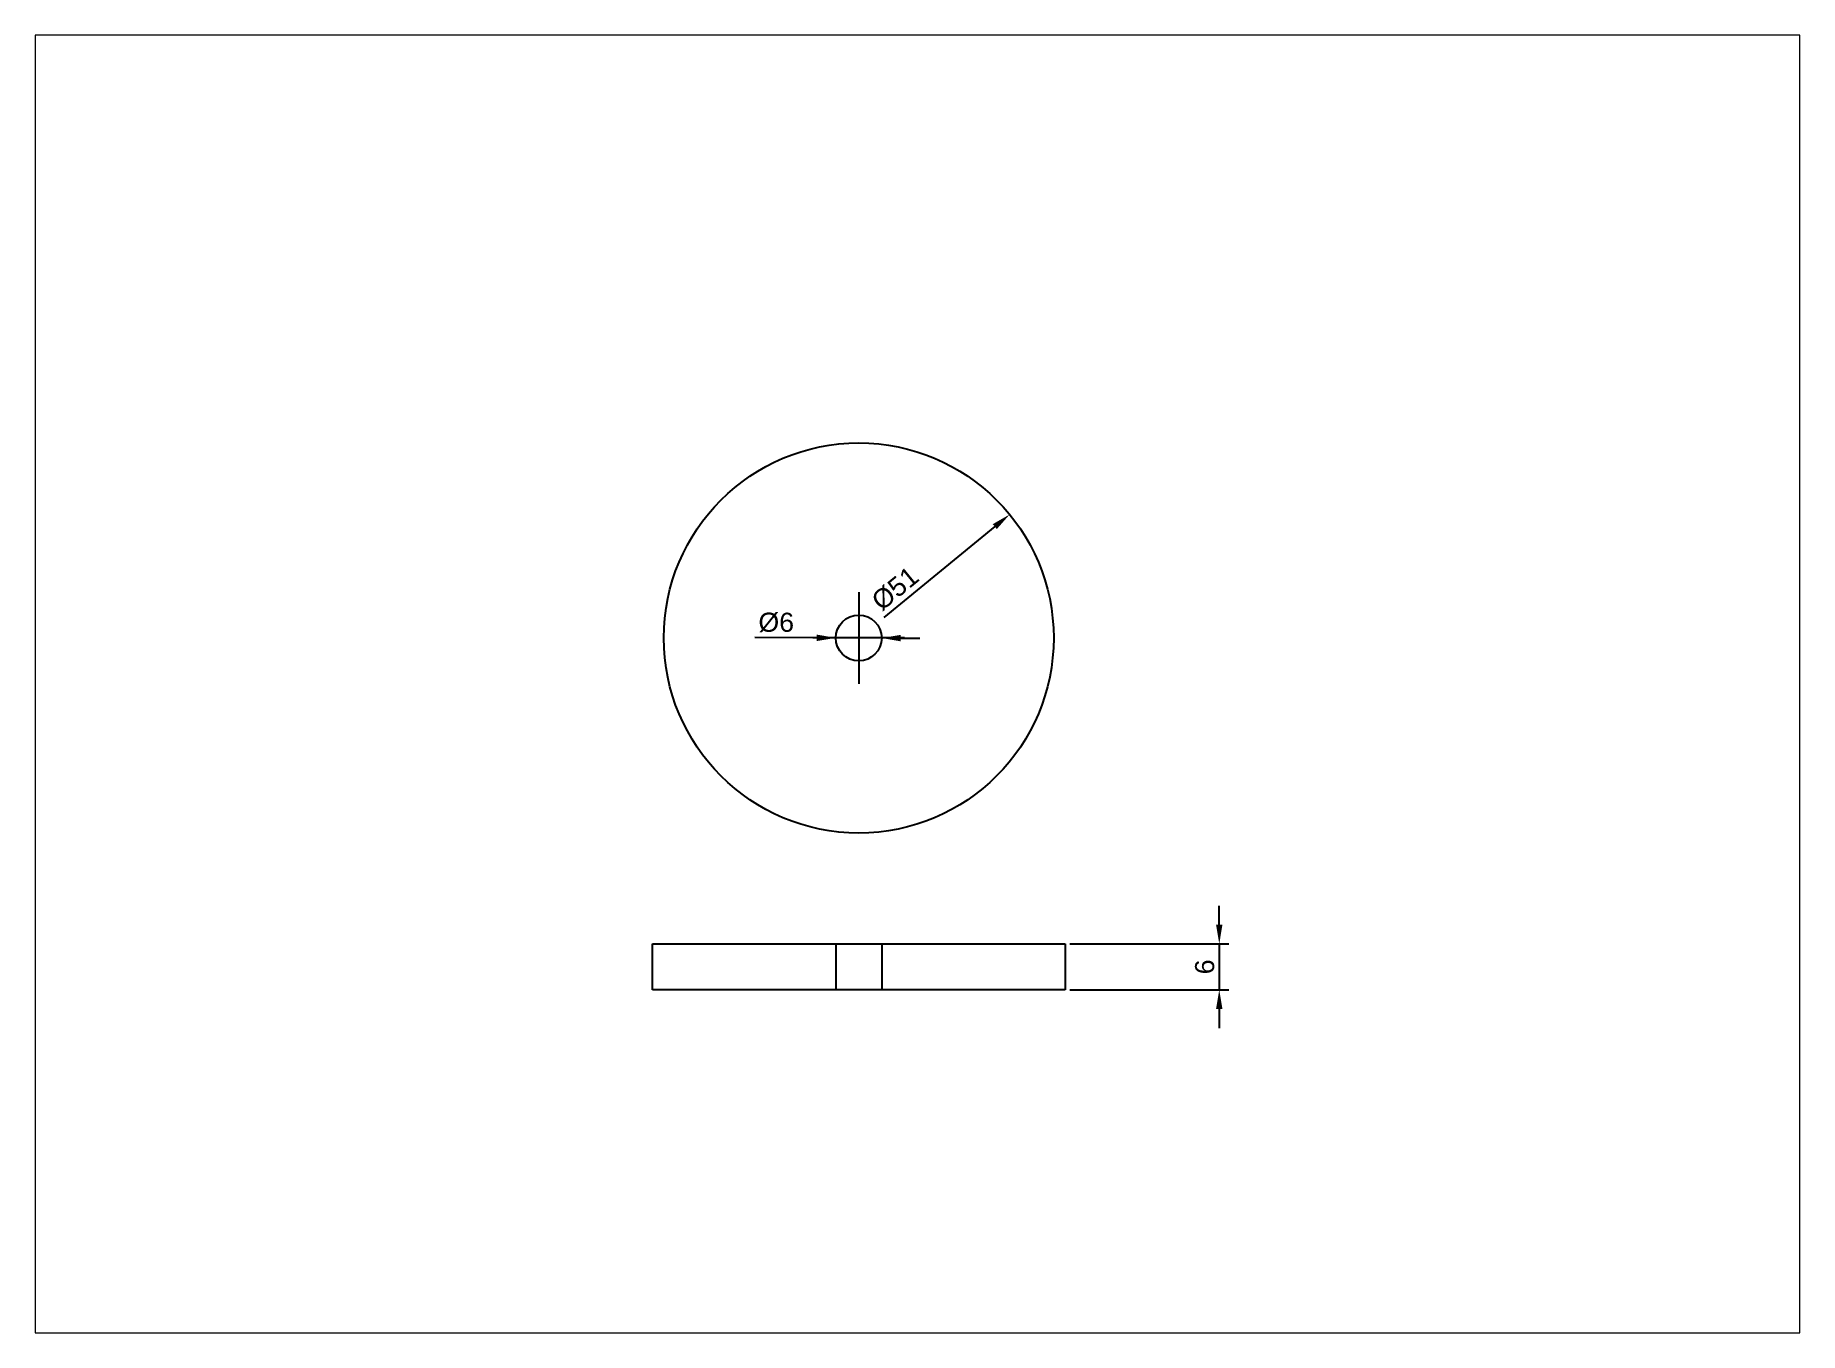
# Paper-space layout 'Sheet1' of a CAD drawing. Header units: millimetres. Extents: x 22 to 252, y 15 to 184.
# The model-space entities are those that its viewports show. They can reach past a viewport. Long polylines and large blocks are cut down to what shows.
import ezdxf

# ---------------------------------------------------------------- set-up
doc = ezdxf.new("R2010")
doc.units = ezdxf.units.MM
doc.linetypes.add('DASH2', pattern=[19.05, 12.7, -6.35])
for name, color, linetype in [('Dim', 5, 'Continuous'), ('Hidden', 2, 'DASH2'), ('Mark', 6, 'Continuous')]:
    doc.layers.add(name, color=color, linetype=linetype)
doc.styles.get("Standard").update_dxf_attribs({"font": 'arial.ttf'})
doc.dimstyles.new('ISO-25', dxfattribs={"dimtxt": 2.5, "dimasz": 2.5, "dimexe": 1.25, "dimexo": 0.625, "dimtad": 1, "dimtxsty": 'Standard', "dimcen": 2.5, "dimadec": 0, "dimazin": 0, "dimtfac": 1, "dimtmove": 0, "dimatfit": 3, "dimfxl": 1, "dimarcsym": 0})

# ---------------------------------------------------------------- blocks, each defined once
blk = doc.blocks.new('*D7')
at = {"layer": 'Defpoints', "color": 0}
for p in [(156.32, 65.4), (156.32, 59.4), (176.49, 59.4)]:
    blk.add_point(p, dxfattribs=at)
at = {"layer": 'Dim', "color": 0, "lineweight": -2}
for p, q in [((176.49, 67.9), (176.49, 70.4)), ((156.95, 65.4), (177.74, 65.4)), ((176.49, 65.4), (176.49, 59.4)), ((156.95, 59.4), (177.74, 59.4)), ((176.49, 56.9), (176.49, 54.4))]:
    blk.add_line(p, q, dxfattribs=at)
at = {"layer": 'Dim', "color": 0}
for points in [[(176.07, 67.9), (176.9, 67.9), (176.49, 65.4)], [(176.9, 56.9), (176.07, 56.9), (176.49, 59.4)]]:
    blk.add_solid(points, dxfattribs=at)
at = {"layer": 'Dim', "color": 0, "insert": (174.59, 62.4), "char_height": 2.5, "attachment_point": 5, "rotation": 90}
blk.add_mtext('6', dxfattribs=at)
blk = doc.blocks.new('*D31')
at = {"layer": 'Defpoints', "color": 0}
for p in [(149.06, 121.54), (109.59, 89.25)]:
    blk.add_point(p, dxfattribs=at)
at = {"layer": 'Dim', "color": 0, "lineweight": -2}
blk.add_line((147.13, 119.96), (132.62, 108.09), dxfattribs=at)
at = {"layer": 'Dim', "color": 0}
blk.add_solid([(147.39, 119.64), (146.86, 120.28), (149.06, 121.54)], dxfattribs=at)
at = {"layer": 'Dim', "color": 0, "insert": (134.1, 111.85), "char_height": 2.5, "attachment_point": 5, "rotation": 39.2825}
blk.add_mtext('%%c51', dxfattribs=at)
blk = doc.blocks.new('*D33')
at = {"layer": 'Defpoints', "color": 0}
for p in [(126.32, 105.41), (132.32, 105.39)]:
    blk.add_point(p, dxfattribs=at)
at = {"layer": 'Dim', "color": 0, "lineweight": -2}
for p, q in [((123.82, 105.42), (115.72, 105.45)), ((132.32, 105.39), (126.32, 105.41)), ((134.82, 105.38), (137.32, 105.37))]:
    blk.add_line(p, q, dxfattribs=at)
at = {"layer": 'Dim', "color": 0}
for points in [[(123.82, 105), (123.82, 105.84), (126.32, 105.41)], [(134.82, 105.8), (134.82, 104.96), (132.32, 105.39)]]:
    blk.add_solid(points, dxfattribs=at)
at = {"layer": 'Dim', "color": 0, "insert": (118.53, 107.41), "char_height": 2.5, "attachment_point": 5, "rotation": 359.7944}
blk.add_mtext('%%c6', dxfattribs=at)

msp = doc.modelspace()

# ---------------------------------------------------------------- linework, layer by layer
for p, q in [((83, 190), (137, 190)), ((83, 184), (83, 190)), ((137, 190), (137, 184)), ((137, 184), (83, 184))]:
    msp.add_line(p, q)
for radius in [25.5, 3]:
    msp.add_circle((110, 230), radius)
at = {"layer": 'Hidden'}
for p, q in [((107, 190), (107, 184)), ((113, 190), (113, 184))]:
    msp.add_line(p, q, dxfattribs=at)
at = {"layer": 'Mark'}
for p, q in [((110, 236), (110, 224)), ((116, 230), (104, 230))]:
    msp.add_line(p, q, dxfattribs=at)

psp = doc.layouts.new('Sheet1')

# ---------------------------------------------------------------- dimensions: what is measured, and where the dimension line sits
at = {"layer": 'Dim'}
for p1, p2, picture, middle in [((109.585, 89.254), (149.061, 121.544), '*D31', (135.351, 110.329)), ((132.323, 105.388), (126.323, 105.41), '*D33', (118.52, 105.438))]:
    dim = psp.add_diameter_dim_2p(p1=p1, p2=p2, dimstyle='ISO-25', override={"dimlfac": -1}, dxfattribs=at)
    dim.commit()
    dim.dimension.update_dxf_attribs({"geometry": picture, "text_midpoint": middle, "dimtype": 163})
dim = psp.add_linear_dim(base=(176.487, 59.399), p1=(156.323, 65.399), p2=(156.323, 59.399), angle=90, dimstyle='ISO-25', override={"dimlfac": -1}, dxfattribs=at)
dim.commit()
dim.dimension.update_dxf_attribs({"geometry": '*D7', "text_midpoint": (174.586, 62.399)})

# ---------------------------------------------------------------- viewports
at = {"layer": '0', "view_target_point": (7.686, 25.325)}
psp.add_viewport(center=(137.01, 99.381), size=(230.832, 169.61538), view_center_point=(110, 198.657), view_height=169.61538, dxfattribs=at)

doc.saveas('drawing.dxf')
